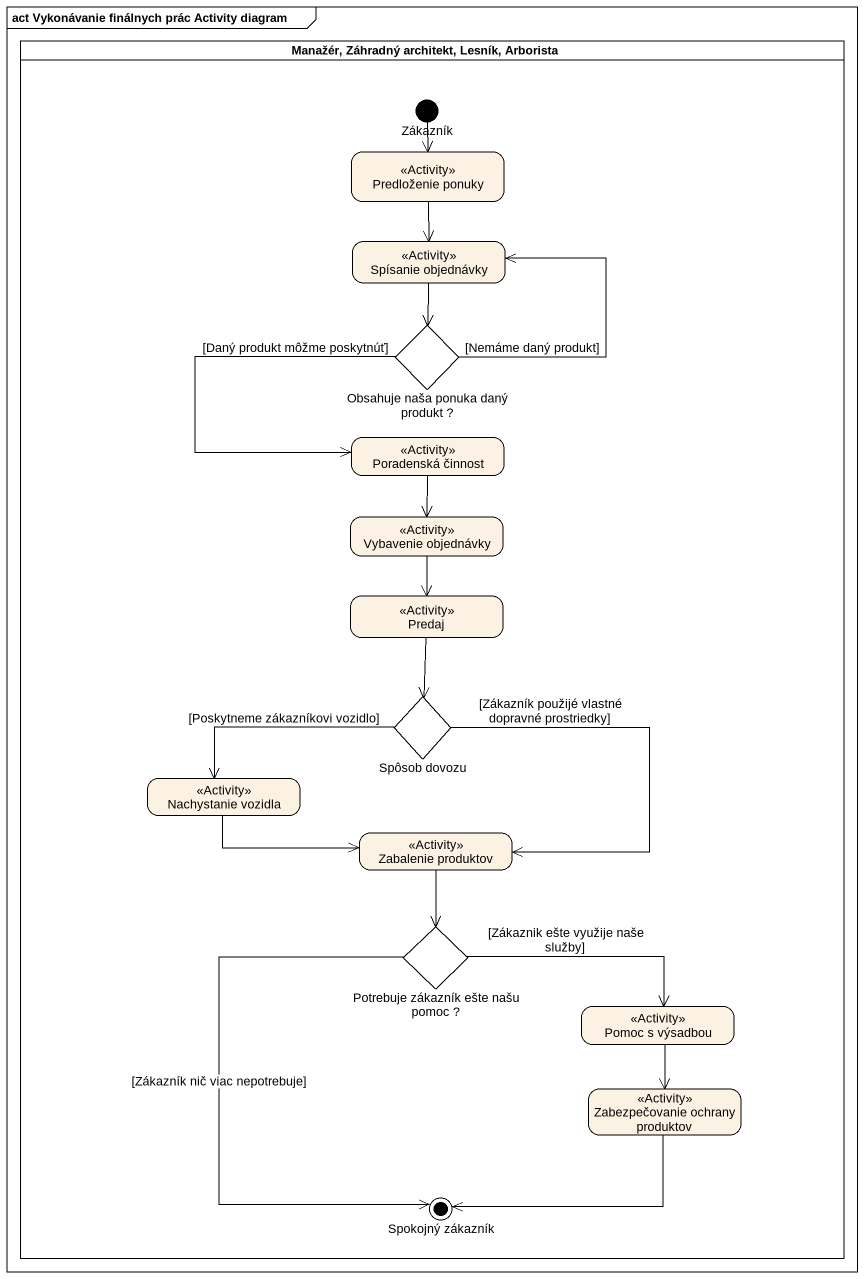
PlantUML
@startuml
mainframe act Vykonávanie finálnych prác Activity diagram
hide empty description
state "Manažér, Záhradný architekt, Lesník, Arborista" as Manažér_Záhradný_architekt <<partition>> {
  state Zákazník <<start>>
  state "Predloženie ponuky" as Predloženie_ponuky <<Activity>>
  state "Spísanie objednávky" as Spísanie_objednávky <<Activity>>
  state "Obsahuje naša ponuka daný produkt ?" as Obsahuje_naša_ponuka_daný <<choice>>
  state "Poradenská činnost" as Poradenská_činnost <<Activity>>
  state "Vybavenie objednávky" as Vybavenie_objednávky <<Activity>>
  state Predaj <<Activity>>
  state "Spôsob dovozu" as Spôsob_dovozu <<choice>>
  state "Nachystanie vozidla" as Nachystanie_vozidla <<Activity>>
  state "Zabalenie produktov" as Zabalenie_produktov <<Activity>>
  state "Potrebuje zákazník ešte našu pomoc ?" as Potrebuje_zákazník_ešte <<choice>>
  state "Pomoc s výsadbou" as Pomoc_s_výsadbou <<Activity>>
  state "Zabezpečovanie ochrany produktov" as Zabezpečovanie_ochrany <<Activity>>
  state "Spokojný zákazník" as Spokojný_zákazník <<end>>
}
Zákazník --> Predloženie_ponuky
Predloženie_ponuky --> Spísanie_objednávky
Spísanie_objednávky --> Obsahuje_naša_ponuka_daný
Obsahuje_naša_ponuka_daný -up-> Spísanie_objednávky : [Nemáme daný produkt]
Obsahuje_naša_ponuka_daný --> Poradenská_činnost : [Daný produkt môžme poskytnúť]
Poradenská_činnost --> Vybavenie_objednávky
Vybavenie_objednávky --> Predaj
Predaj --> Spôsob_dovozu
Spôsob_dovozu -left-> Nachystanie_vozidla : [Poskytneme zákazníkovi vozidlo]
Spôsob_dovozu --> Zabalenie_produktov : [Zákazník použijé vlastné dopravné prostriedky]
Nachystanie_vozidla -right-> Zabalenie_produktov
Zabalenie_produktov --> Potrebuje_zákazník_ešte
Potrebuje_zákazník_ešte -right-> Pomoc_s_výsadbou : [Zákaznik ešte využije naše služby]
Potrebuje_zákazník_ešte --> Spokojný_zákazník : [Zákazník nič viac nepotrebuje]
Pomoc_s_výsadbou --> Zabezpečovanie_ochrany
Zabezpečovanie_ochrany -left-> Spokojný_zákazník
@enduml
